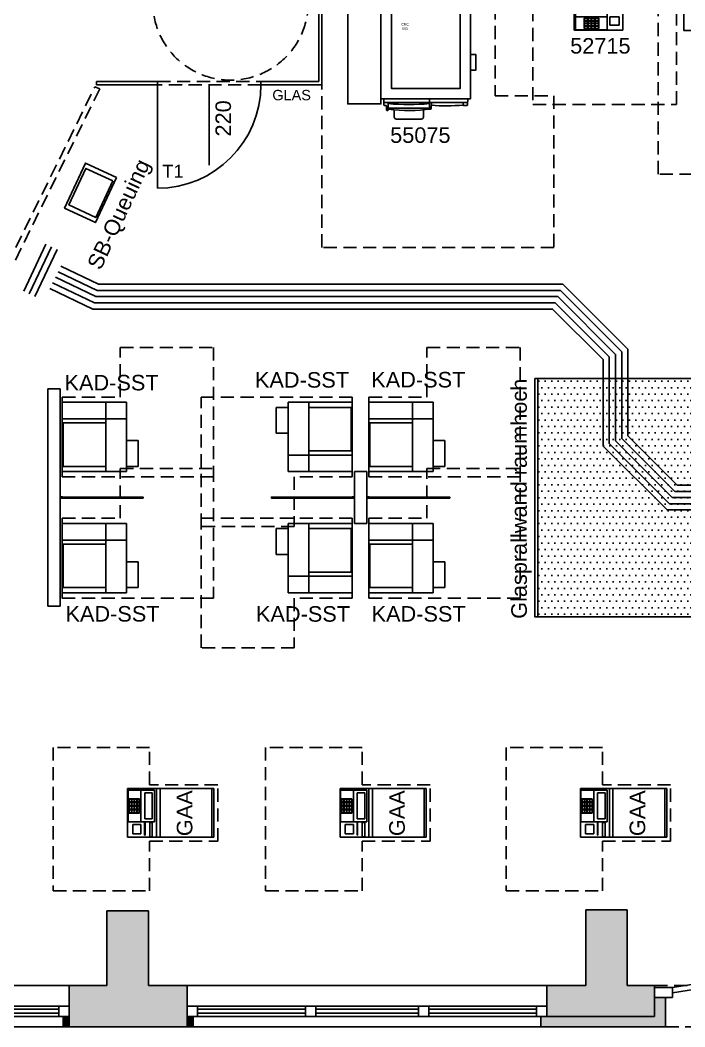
# Model space of a CAD drawing. Header units: centimetres. Extents: x 27325 to 30593, y 7169 to 9080.
# Drawn here: x 29309 to 29951, y 7169 to 8141 of the extents above; entities that cross this region are included whole.
import ezdxf
from ezdxf.enums import TextEntityAlignment as Align

# ---------------------------------------------------------------- set-up
doc = ezdxf.new("R2018")
doc.units = ezdxf.units.CM
doc.header["$LTSCALE"] = 2
doc.linetypes.add('VERDECKT', pattern=[9.525, 6.35, -3.175])
for name, color, linetype in [('ARC-Tueren', 5, 'Continuous'), ('ARC-Tueren-nv', 5, 'Continuous'), ('BE-T', 7, 'Continuous'), ('BS-BH-AL', 251, 'VERDECKT'), ('BS-WA-A-T', 203, 'Continuous'), ('BS-WA-C-NT', 253, 'Continuous'), ('BS-WA-C-T', 253, 'Continuous'), ('BS-WA-S-NT', 201, 'Continuous'), ('BS-WA-S-T', 201, 'Continuous'), ('BS-WA-V-T', 203, 'VERDECKT'), ('HB-KO-GLA-S', 132, 'Continuous'), ('HB-KO-GLA-V', 134, 'VERDECKT'), ('HB-KO-HLZ-S', 30, 'Continuous'), ('HB-KO-MET-S', 150, 'Continuous'), ('HB-ZU-MOE-MA', 253, 'Continuous'), ('HB-ZU-MOE-SB', 202, 'Continuous'), ('HB-ZU-TE-SB', 16, 'Continuous')]:
    doc.layers.add(name, color=color, linetype=linetype)
doc.styles.add('MOE', font='arial.ttf')
doc.styles.get("Standard").update_dxf_attribs({"font": 'arial.ttf'})

# ---------------------------------------------------------------- blocks, each defined once
blk = doc.blocks.new('*U32')
for p, q in [((-23.5, 0), (-23.5, -83.2)), ((-23.5, 0), (23.5, 0)), ((23.5, 0), (23.5, -83.2)), ((-23.5, -1.91), (23.5, -1.91)), ((-23.5, -51.83), (23.5, -51.83)), ((-23.5, -55.33), (23.5, -55.33)), ((-22, -57.33), (-22, -82.83)), ((-22, -57.33), (8.5, -57.33)), ((8.5, -57.33), (8.5, -82.83)), ((-19.55, -59.38), (5.64, -59.38)), ((-19.55, -59.38), (-19.55, -66.65)), ((-19.55, -66.65), (5.64, -66.65)), ((5.64, -59.38), (5.64, -66.65)), ((9.11, -59.39), (22.99, -59.39)), ((9.11, -59.39), (9.11, -61.89)), ((9.11, -61.89), (22.99, -61.89)), ((9.5, -66.39), (21.5, -66.39)), ((9.5, -66.83), (9.5, -66.39)), ((9.5, -66.83), (21.5, -66.83)), ((21.5, -66.83), (21.5, -66.39)), ((22.99, -59.39), (22.99, -61.89)), ((-22, -70.33), (8.5, -70.33)), ((-13.75, -71.8), (0.25, -71.8)), ((-13.75, -71.8), (-13.75, -81.73)), ((0.25, -74.28), (-13.75, -74.28)), ((0.25, -76.77), (-13.75, -76.77)), ((-13.46, -71.97), (-10.61, -71.97)), ((-13.46, -74.12), (-13.46, -71.97)), ((-10.61, -74.12), (-13.46, -74.12)), ((-13.46, -74.45), (-10.61, -74.45)), ((-13.46, -76.6), (-13.46, -74.45)), ((-10.61, -76.6), (-13.46, -76.6)), ((-13.46, -76.93), (-10.61, -76.93)), ((-13.46, -79.08), (-13.46, -76.93)), ((-10.61, -71.97), (-10.61, -74.12)), ((-10.61, -74.45), (-10.61, -76.6)), ((-10.61, -76.93), (-10.61, -79.08)), ((-10.32, -71.8), (-10.32, -81.73)), ((-10.03, -74.12), (-10.03, -71.97)), ((-10.03, -71.97), (-7.18, -71.97)), ((-7.18, -74.12), (-10.03, -74.12)), ((-10.03, -76.6), (-10.03, -74.45)), ((-10.03, -74.45), (-7.18, -74.45)), ((-7.18, -76.6), (-10.03, -76.6)), ((-10.03, -79.08), (-10.03, -76.93)), ((-10.03, -76.93), (-7.18, -76.93)), ((-7.18, -71.97), (-7.18, -74.12)), ((-7.18, -74.45), (-7.18, -76.6)), ((-7.18, -76.93), (-7.18, -79.08)), ((-6.89, -71.8), (-6.89, -81.73)), ((-6.6, -74.12), (-6.6, -71.97)), ((-6.6, -71.97), (-3.75, -71.97)), ((-3.75, -74.12), (-6.6, -74.12)), ((-6.6, -74.45), (-3.75, -74.45)), ((-6.6, -76.6), (-6.6, -74.45)), ((-3.75, -76.6), (-6.6, -76.6)), ((-6.6, -79.08), (-6.6, -76.93)), ((-6.6, -76.93), (-3.75, -76.93)), ((-3.75, -71.97), (-3.75, -74.12)), ((-3.75, -74.45), (-3.75, -76.6)), ((-3.75, -76.93), (-3.75, -79.08)), ((-3.45, -71.8), (-3.45, -81.73)), ((-3.16, -74.12), (-3.16, -71.97)), ((-3.16, -71.97), (-0.1, -71.97)), ((-0.1, -74.12), (-3.16, -74.12)), ((-3.16, -74.45), (-0.1, -74.45)), ((-3.16, -76.6), (-3.16, -74.45)), ((-0.1, -76.6), (-3.16, -76.6)), ((-3.16, -79.08), (-3.16, -76.93)), ((-3.16, -76.93), (-0.1, -76.93)), ((-0.1, -71.97), (-0.1, -74.12)), ((-0.1, -74.45), (-0.1, -76.6)), ((-0.1, -76.93), (-0.1, -79.08)), ((0.25, -71.8), (0.25, -81.73)), ((11, -70.33), (20, -70.33)), ((11, -70.33), (11, -78.33)), ((20, -70.33), (20, -78.33)), ((-23.5, -83.2), (23.5, -83.2)), ((-22, -82.83), (8.5, -82.83)), ((0.25, -79.25), (-13.75, -79.25)), ((-13.75, -81.73), (0.25, -81.73)), ((-10.61, -79.08), (-13.46, -79.08)), ((-13.46, -79.42), (-10.61, -79.42)), ((-13.46, -81.57), (-13.46, -79.42)), ((-10.61, -81.57), (-13.46, -81.57)), ((-10.61, -79.42), (-10.61, -81.57)), ((-7.18, -79.08), (-10.03, -79.08)), ((-10.03, -81.57), (-10.03, -79.42)), ((-10.03, -79.42), (-7.18, -79.42)), ((-7.18, -81.57), (-10.03, -81.57)), ((-7.18, -79.42), (-7.18, -81.57)), ((-3.75, -79.08), (-6.6, -79.08)), ((-6.6, -81.57), (-6.6, -79.42)), ((-6.6, -79.42), (-3.75, -79.42)), ((-3.75, -81.57), (-6.6, -81.57)), ((-3.75, -79.42), (-3.75, -81.57)), ((-0.1, -79.08), (-3.16, -79.08)), ((-3.16, -81.57), (-3.16, -79.42)), ((-3.16, -79.42), (-0.1, -79.42)), ((-0.1, -81.57), (-3.16, -81.57)), ((-0.1, -79.42), (-0.1, -81.57)), ((11, -78.33), (20, -78.33))]:
    blk.add_line(p, q)
at = {"linetype": 'VERDECKT'}
blk.add_lwpolyline([(27.3, 3.8), (-27.3, 3.8), (-27.3, -62), (-63.3, -62), (-63.3, -155), (75.3, -155), (75.3, -62), (27.3, -62), (27.3, 3.8), (27.3, 3.8)], close=True, dxfattribs=at)
at = {"style": 'MOE'}
blk.add_attdef('BEZEICHNUNG', (-22.38, -35.63), '', height=15, dxfattribs=at)
at = {"style": 'MOE', "flags": 1}
for tag, p in [('INVENTARNUMMER', (-22.4, -101.07)), ('HERSTELLER', (-22.4, -116.07)), ('DB_ID', (-22.4, -131.07)), ('BEMERKUNG', (-22.4, -146.07))]:
    blk.add_attdef(tag, p, '', height=12.5, dxfattribs=at)
blk = doc.blocks.new('*U34')
for p, q in [((-33.5, 0), (33.5, 0)), ((-33.5, -62), (-33.5, 0)), ((-28.5, -1), (13.5, -1)), ((-28.5, -42), (-28.5, -1)), ((13.5, -42), (13.5, -1)), ((17.5, -62), (17.5, 0)), ((33.5, 0), (33.5, -62)), ((-33.5, -42), (33.5, -42)), ((-33.5, -62), (33.5, -62)), ((-28.5, -73.4), (-28.5, -62)), ((-3.5, -73.4), (-3.5, -62)), ((-28.5, -73.4), (-3.5, -73.4))]:
    blk.add_line(p, q)
at = {"linetype": 'VERDECKT'}
blk.add_lwpolyline([(33.5, 0), (38.5, 0), (38.5, -56), (86.5, -56), (86.5, -146), (-38.5, -146), (-38.5, 0), (-33.5, 0)], dxfattribs=at)
at = {"style": 'MOE'}
for tag, p, height in [('INVENTARNUMMER', (29.94, -2.27), 12.5), ('BEZEICHNUNG', (44.94, -2.27), 15)]:
    blk.add_attdef(tag, p, '', height=height, rotation=270, dxfattribs=at)
at = {"style": 'MOE', "flags": 1}
for tag, p in [('HERSTELLER', (-43.48, -123.16)), ('DB_ID', (-43.48, -138.16)), ('BEMERKUNG', (-43.48, -153.16))]:
    blk.add_attdef(tag, p, '', height=12.5, dxfattribs=at)
blk = doc.blocks.new('*U36')
for p, q in [((-33.5, 0), (33.5, 0)), ((-33.5, -62), (-33.5, 0)), ((-28.5, -1), (13.5, -1)), ((-28.5, -42), (-28.5, -1)), ((13.5, -42), (13.5, -1)), ((17.5, -62), (17.5, 0)), ((33.5, 0), (33.5, -62)), ((-33.5, -42), (33.5, -42)), ((-33.5, -62), (33.5, -62)), ((-28.5, -73.4), (-28.5, -62)), ((-3.5, -73.4), (-3.5, -62)), ((-28.5, -73.4), (-3.5, -73.4))]:
    blk.add_line(p, q)
at = {"linetype": 'VERDECKT'}
blk.add_lwpolyline([(33.5, 0), (38.5, 0), (38.5, -56), (86.5, -56), (86.5, -146), (-38.5, -146), (-38.5, 0), (-33.5, 0)], dxfattribs=at)
at = {"style": 'MOE'}
for tag, p, height in [('INVENTARNUMMER', (-32.6, -93.98), 12.5), ('BEZEICHNUNG', (-47.6, -93.98), 15)]:
    blk.add_attdef(tag, p, '', height=height, rotation=90, dxfattribs=at)
at = {"style": 'MOE', "flags": 1}
for tag, p in [('HERSTELLER', (-43.48, -123.16)), ('DB_ID', (-43.48, -138.16)), ('BEMERKUNG', (-43.48, -153.16))]:
    blk.add_attdef(tag, p, '', height=12.5, dxfattribs=at)
blk = doc.blocks.new('*U20')
at = {"layer": 'ARC-Tueren'}
blk.add_line((-49, -22.39), (-49, -122.39), dxfattribs=at)
blk.add_arc((-49, -22.39), 100, 270, 0, dxfattribs=at)
at = {"layer": 'ARC-Tueren-nv'}
blk.add_line((1, -100), (1, -22.39), dxfattribs=at)
at = {"layer": 'ARC-Tueren-nv', "flags": 1}
for tag, p in [('TUERTYP', (-98.12, 46.14)), ('FLAECHE', (-98.12, 37.57)), ('DORNMASS', (-98.12, 29)), ('ANSCHLAGTYP', (-98.12, 20.43)), ('MATERIAL', (-98.12, 11.86)), ('FARBE', (-98.12, 3.28)), ('DB_ID', (-98.12, -3.8)), ('ANLAGENGRUPPE', (-98.12, -10.93))]:
    blk.add_attdef(tag, p, '', height=5, dxfattribs=at)
at = {"layer": 'ARC-Tueren-nv'}
for tag, p in [('BRANDSCHUTZ-KL', (1.8, 10.11)), ('BEMERKUNG', (4.69, -5.29)), ('TUER-NR', (-33.94, -112.19))]:
    blk.add_attdef(tag, text='', height=12.5, dxfattribs=at).set_placement(p, align=Align.CENTER)
at = {"layer": 'ARC-Tueren-nv', "flags": 2}
blk.add_attdef('BREITE1', (-5.02, -72.4), '', height=15, rotation=90, dxfattribs=at)
at = {"layer": 'ARC-Tueren-nv'}
blk.add_attdef('HOEHE', (22.04, -72.43), '', height=15, rotation=90, dxfattribs=at)
blk = doc.blocks.new('*U35')
for p, q in [((-33.5, 0), (33.5, 0)), ((-33.5, -62), (-33.5, 0)), ((-28.5, -1), (13.5, -1)), ((-28.5, -42), (-28.5, -1)), ((13.5, -42), (13.5, -1)), ((17.5, -62), (17.5, 0)), ((33.5, 0), (33.5, -62)), ((-33.5, -42), (33.5, -42)), ((-33.5, -62), (33.5, -62)), ((-28.5, -73.4), (-28.5, -62)), ((-3.5, -73.4), (-3.5, -62)), ((-28.5, -73.4), (-3.5, -73.4))]:
    blk.add_line(p, q)
at = {"linetype": 'VERDECKT'}
blk.add_lwpolyline([(33.5, 0), (38.5, 0), (38.5, -56), (86.5, -56), (86.5, -146), (-38.5, -146), (-38.5, 0), (-33.5, 0)], dxfattribs=at)
at = {"style": 'MOE'}
for tag, p, height in [('INVENTARNUMMER', (-76.25, -3.18), 12.5), ('BEZEICHNUNG', (-61.25, -3.18), 15)]:
    blk.add_attdef(tag, p, '', height=height, rotation=270, dxfattribs=at)
at = {"style": 'MOE', "flags": 1}
for tag, p in [('HERSTELLER', (-43.48, -123.16)), ('DB_ID', (-43.48, -138.16)), ('BEMERKUNG', (-43.48, -153.16))]:
    blk.add_attdef(tag, p, '', height=12.5, dxfattribs=at)
blk = doc.blocks.new('*U33')
for p, q in [((-33.5, 0), (33.5, 0)), ((-33.5, -62), (-33.5, 0)), ((-28.5, -1), (13.5, -1)), ((-28.5, -42), (-28.5, -1)), ((13.5, -42), (13.5, -1)), ((17.5, -62), (17.5, 0)), ((33.5, 0), (33.5, -62)), ((-33.5, -42), (33.5, -42)), ((-33.5, -62), (33.5, -62)), ((-28.5, -73.4), (-28.5, -62)), ((-3.5, -73.4), (-3.5, -62)), ((-28.5, -73.4), (-3.5, -73.4))]:
    blk.add_line(p, q)
at = {"linetype": 'VERDECKT'}
blk.add_lwpolyline([(33.5, 0), (38.5, 0), (38.5, -56), (86.5, -56), (86.5, -146), (-38.5, -146), (-38.5, 0), (-33.5, 0)], dxfattribs=at)
at = {"style": 'MOE'}
for tag, p, height in [('INVENTARNUMMER', (76.36, -93), 12.5), ('BEZEICHNUNG', (61.36, -93), 15)]:
    blk.add_attdef(tag, p, '', height=height, rotation=90, dxfattribs=at)
at = {"style": 'MOE', "flags": 1}
for tag, p in [('HERSTELLER', (-43.48, -123.16)), ('DB_ID', (-43.48, -138.16)), ('BEMERKUNG', (-43.48, -153.16))]:
    blk.add_attdef(tag, p, '', height=12.5, dxfattribs=at)
blk = doc.blocks.new('*U37')
for p, q in [((-33.5, 0), (33.5, 0)), ((-33.5, -62), (-33.5, 0)), ((-28.5, -1), (13.5, -1)), ((-28.5, -42), (-28.5, -1)), ((13.5, -42), (13.5, -1)), ((17.5, -62), (17.5, 0)), ((33.5, 0), (33.5, -62)), ((-33.5, -42), (33.5, -42)), ((-33.5, -62), (33.5, -62)), ((-28.5, -73.4), (-28.5, -62)), ((-3.5, -73.4), (-3.5, -62)), ((-28.5, -73.4), (-3.5, -73.4))]:
    blk.add_line(p, q)
at = {"linetype": 'VERDECKT'}
blk.add_lwpolyline([(33.5, 0), (38.5, 0), (38.5, -56), (86.5, -56), (86.5, -146), (-38.5, -146), (-38.5, 0), (-33.5, 0)], dxfattribs=at)
at = {"style": 'MOE'}
for tag, p, height in [('INVENTARNUMMER', (32.79, -2.27), 12.5), ('BEZEICHNUNG', (47.79, -2.27), 15)]:
    blk.add_attdef(tag, p, '', height=height, rotation=270, dxfattribs=at)
at = {"style": 'MOE', "flags": 1}
for tag, p in [('HERSTELLER', (-43.48, -123.16)), ('DB_ID', (-43.48, -138.16)), ('BEMERKUNG', (-43.48, -153.16))]:
    blk.add_attdef(tag, p, '', height=12.5, dxfattribs=at)
blk = doc.blocks.new('*U38')
for p, q in [((-33.5, 0), (33.5, 0)), ((-33.5, -62), (-33.5, 0)), ((-28.5, -1), (13.5, -1)), ((-28.5, -42), (-28.5, -1)), ((13.5, -42), (13.5, -1)), ((17.5, -62), (17.5, 0)), ((33.5, 0), (33.5, -62)), ((-33.5, -42), (33.5, -42)), ((-33.5, -62), (33.5, -62)), ((-28.5, -73.4), (-28.5, -62)), ((-3.5, -73.4), (-3.5, -62)), ((-28.5, -73.4), (-3.5, -73.4))]:
    blk.add_line(p, q)
at = {"linetype": 'VERDECKT'}
blk.add_lwpolyline([(33.5, 0), (38.5, 0), (38.5, -56), (86.5, -56), (86.5, -146), (-38.5, -146), (-38.5, 0), (-33.5, 0)], dxfattribs=at)
at = {"style": 'MOE'}
for tag, p, height in [('INVENTARNUMMER', (-76.28, -2.58), 12.5), ('BEZEICHNUNG', (-61.28, -2.58), 15)]:
    blk.add_attdef(tag, p, '', height=height, rotation=270, dxfattribs=at)
at = {"style": 'MOE', "flags": 1}
for tag, p in [('HERSTELLER', (-43.48, -123.16)), ('DB_ID', (-43.48, -138.16)), ('BEMERKUNG', (-43.48, -153.16))]:
    blk.add_attdef(tag, p, '', height=12.5, dxfattribs=at)
blk = doc.blocks.new('*U279')
for p, q in [((-23.5, 0), (-23.5, -83.2)), ((-23.5, 0), (23.5, 0)), ((23.5, 0), (23.5, -83.2)), ((-23.5, -1.91), (23.5, -1.91)), ((-23.5, -51.83), (23.5, -51.83)), ((-23.5, -55.33), (23.5, -55.33)), ((-22, -57.33), (-22, -82.83)), ((-22, -57.33), (8.5, -57.33)), ((8.5, -57.33), (8.5, -82.83)), ((-19.55, -59.38), (5.64, -59.38)), ((-19.55, -59.38), (-19.55, -66.65)), ((-19.55, -66.65), (5.64, -66.65)), ((5.64, -59.38), (5.64, -66.65)), ((9.11, -59.39), (22.99, -59.39)), ((9.11, -59.39), (9.11, -61.89)), ((9.11, -61.89), (22.99, -61.89)), ((9.5, -66.39), (21.5, -66.39)), ((9.5, -66.83), (9.5, -66.39)), ((9.5, -66.83), (21.5, -66.83)), ((21.5, -66.83), (21.5, -66.39)), ((22.99, -59.39), (22.99, -61.89)), ((-22, -70.33), (8.5, -70.33)), ((-13.75, -71.8), (0.25, -71.8)), ((-13.75, -71.8), (-13.75, -81.73)), ((0.25, -74.28), (-13.75, -74.28)), ((0.25, -76.77), (-13.75, -76.77)), ((-13.46, -71.97), (-10.61, -71.97)), ((-13.46, -74.12), (-13.46, -71.97)), ((-10.61, -74.12), (-13.46, -74.12)), ((-13.46, -74.45), (-10.61, -74.45)), ((-13.46, -76.6), (-13.46, -74.45)), ((-10.61, -76.6), (-13.46, -76.6)), ((-13.46, -76.93), (-10.61, -76.93)), ((-13.46, -79.08), (-13.46, -76.93)), ((-10.61, -71.97), (-10.61, -74.12)), ((-10.61, -74.45), (-10.61, -76.6)), ((-10.61, -76.93), (-10.61, -79.08)), ((-10.32, -71.8), (-10.32, -81.73)), ((-10.03, -74.12), (-10.03, -71.97)), ((-10.03, -71.97), (-7.18, -71.97)), ((-7.18, -74.12), (-10.03, -74.12)), ((-10.03, -76.6), (-10.03, -74.45)), ((-10.03, -74.45), (-7.18, -74.45)), ((-7.18, -76.6), (-10.03, -76.6)), ((-10.03, -79.08), (-10.03, -76.93)), ((-10.03, -76.93), (-7.18, -76.93)), ((-7.18, -71.97), (-7.18, -74.12)), ((-7.18, -74.45), (-7.18, -76.6)), ((-7.18, -76.93), (-7.18, -79.08)), ((-6.89, -71.8), (-6.89, -81.73)), ((-6.6, -74.12), (-6.6, -71.97)), ((-6.6, -71.97), (-3.75, -71.97)), ((-3.75, -74.12), (-6.6, -74.12)), ((-6.6, -74.45), (-3.75, -74.45)), ((-6.6, -76.6), (-6.6, -74.45)), ((-3.75, -76.6), (-6.6, -76.6)), ((-6.6, -79.08), (-6.6, -76.93)), ((-6.6, -76.93), (-3.75, -76.93)), ((-3.75, -71.97), (-3.75, -74.12)), ((-3.75, -74.45), (-3.75, -76.6)), ((-3.75, -76.93), (-3.75, -79.08)), ((-3.45, -71.8), (-3.45, -81.73)), ((-3.16, -74.12), (-3.16, -71.97)), ((-3.16, -71.97), (-0.1, -71.97)), ((-0.1, -74.12), (-3.16, -74.12)), ((-3.16, -74.45), (-0.1, -74.45)), ((-3.16, -76.6), (-3.16, -74.45)), ((-0.1, -76.6), (-3.16, -76.6)), ((-3.16, -79.08), (-3.16, -76.93)), ((-3.16, -76.93), (-0.1, -76.93)), ((-0.1, -71.97), (-0.1, -74.12)), ((-0.1, -74.45), (-0.1, -76.6)), ((-0.1, -76.93), (-0.1, -79.08)), ((0.25, -71.8), (0.25, -81.73)), ((11, -70.33), (20, -70.33)), ((11, -70.33), (11, -78.33)), ((20, -70.33), (20, -78.33)), ((-23.5, -83.2), (23.5, -83.2)), ((-22, -82.83), (8.5, -82.83)), ((0.25, -79.25), (-13.75, -79.25)), ((-13.75, -81.73), (0.25, -81.73)), ((-10.61, -79.08), (-13.46, -79.08)), ((-13.46, -79.42), (-10.61, -79.42)), ((-13.46, -81.57), (-13.46, -79.42)), ((-10.61, -81.57), (-13.46, -81.57)), ((-10.61, -79.42), (-10.61, -81.57)), ((-7.18, -79.08), (-10.03, -79.08)), ((-10.03, -81.57), (-10.03, -79.42)), ((-10.03, -79.42), (-7.18, -79.42)), ((-7.18, -81.57), (-10.03, -81.57)), ((-7.18, -79.42), (-7.18, -81.57)), ((-3.75, -79.08), (-6.6, -79.08)), ((-6.6, -81.57), (-6.6, -79.42)), ((-6.6, -79.42), (-3.75, -79.42)), ((-3.75, -81.57), (-6.6, -81.57)), ((-3.75, -79.42), (-3.75, -81.57)), ((-0.1, -79.08), (-3.16, -79.08)), ((-3.16, -81.57), (-3.16, -79.42)), ((-3.16, -79.42), (-0.1, -79.42)), ((-0.1, -81.57), (-3.16, -81.57)), ((-0.1, -79.42), (-0.1, -81.57)), ((11, -78.33), (20, -78.33))]:
    blk.add_line(p, q)
at = {"linetype": 'VERDECKT'}
blk.add_lwpolyline([(27.3, 3.8), (-27.3, 3.8), (-27.3, -62), (-63.3, -62), (-63.3, -155), (75.3, -155), (75.3, -62), (27.3, -62), (27.3, 3.8), (27.3, 3.8)], close=True, dxfattribs=at)
at = {"style": 'MOE'}
blk.add_attdef('BEZEICHNUNG', (22.35, -20.73), '', height=15, rotation=180, dxfattribs=at)
at = {"style": 'MOE', "flags": 1}
for tag, p in [('INVENTARNUMMER', (-22.4, -101.07)), ('HERSTELLER', (-22.4, -116.07)), ('DB_ID', (-22.4, -131.07)), ('BEMERKUNG', (-22.4, -146.07))]:
    blk.add_attdef(tag, p, '', height=12.5, dxfattribs=at)
blk = doc.blocks.new('*U41')
for p, q in [((-40.56, -103.8), (-40.35, -109.85)), ((3.5, -113.91), (3.5, -103.8)), ((40.48, -103.8), (40.28, -109.79)), ((-40.43, -107.41), (40.36, -107.41)), ((-38.31, -110.33), (-39.85, -110.33)), ((-38.05, -110.62), (-37.91, -114.72)), ((-36.55, -115.01), (-37.61, -115.01)), ((-36.19, -107.41), (-36.25, -114.71)), ((-36.24, -113.7), (-36.07, -113.7)), ((3.5, -112.97), (-36.23, -112.97)), ((-30.37, -114.47), (-30.37, -121.41)), ((-2.37, -114.51), (-2.37, -121.41)), ((5.29, -113.25), (5.34, -107.41)), ((36.12, -107.41), (36.14, -109.98)), ((39.78, -110.28), (36.44, -110.28)), ((-28.37, -123.41), (-4.37, -123.41))]:
    blk.add_line(p, q)
at = {"linetype": 'VERDECKT'}
blk.add_lwpolyline([(-100.26, 4.63), (66.84, 4.63), (66.84, -100.87), (123.64, -100.87), (123.64, -247.37), (123.64, -247.37), (123.64, -247.37), (123.64, -247.37), (123.64, -247.37), (-100.26, -247.37)], close=True, dxfattribs=at)
for points in [[(43.25, 0), (-43.25, 0), (-43.25, -103.8), (43.25, -103.8)], [(-33.25, -10), (33.25, -10), (33.25, -93.8), (-33.25, -93.8)]]:
    blk.add_lwpolyline(points, close=True)
for points in [[(-43.25, -1.34), (-75.26, -1.34), (-75.26, -108.83), (-43.25, -108.83), (-43.25, -103.8)], [(43.25, -61), (48.28, -61), (48.28, -76.24), (43.25, -76.24)]]:
    blk.add_lwpolyline(points)
for centre, radius, start, end in [((-39.85, -109.83), 0.5, 182.00101, 270), ((-38.34, -110.62), 0.29, 0.30523, 83.77317), ((-37.61, -114.7), 0.3, 182.00156, 270), ((-36.55, -114.7), 0.3, 270, 359.49974), ((-16.31, 92.08), 201.5, 264.33585, 275.64198), ((-35.87, -113.7), 0.2, 177.7531, 263.14249), ((-16.18, 49.99), 165.07, 263.14224, 277.32021), ((4.79, -113.24), 0.5, 277.32005, 359.5002), ((36.44, -109.98), 0.3, 180.50029, 270), ((39.78, -109.78), 0.5, 269.99711, 357.99745), ((-28.37, -121.41), 2, 180, 269.99462), ((-4.37, -121.41), 2, 269.99462, 0)]:
    blk.add_arc(centre, radius, start, end)
blk.add_ellipse((19.86, 66.72), major_axis=(0, 177.39), ratio=0.972504, start_param=3.057159, end_param=3.236086)
at = {"lineweight": 30, "flags": 104}
blk.add_attdef('BEZEICHNUNG', text='', height=15, dxfattribs=at).set_placement((-23.66, -30.76), align=Align.TOP_LEFT)
at = {"style": 'MOE', "flags": 1}
for tag, p in [('INVENTARNUMMER', (-68.17, -146.06)), ('HERSTELLER', (-68.17, -161.06)), ('DB_ID', (-68.17, -176.06)), ('BEMERKUNG', (-68.17, -191.06))]:
    blk.add_attdef(tag, p, '', height=12.5, dxfattribs=at)
blk = doc.blocks.new('*U80')
for points in [[(24, -32.97), (-24, -32.97), (-24, 0), (24, 0)], [(19.5, -31.09), (-19.5, -31.09), (-19.5, -2.49), (19.5, -2.49)]]:
    blk.add_lwpolyline(points, close=True)
at = {"style": 'MOE'}
blk.add_attdef('BEZEICHNUNG', text='', height=15, dxfattribs=at).set_placement((-7.32, -57.21), align=Align.CENTER)
at = {"style": 'MOE', "flags": 1}
for tag, p in [('HERSTELLER', (-50.47, -90.32)), ('INVENTARNUMMER', (-50.47, -108.53))]:
    blk.add_attdef(tag, p, '', height=12.5, dxfattribs=at)

msp = doc.modelspace()

# ---------------------------------------------------------------- hatches: boundary and pattern name
at = {"layer": 'BS-WA-C-NT'}
for points in [[(29931.98, 7197.34), (29921.23, 7197.34), (29921.23, 7178.94), (29817.48, 7178.94), (29811.69, 7178.94), (29811.69, 7168.94), (29931.98, 7168.94)], [(29356.48, 7178.94), (29350.69, 7178.94), (29350.69, 7168.94), (29356.48, 7168.94)], [(29476.27, 7178.94), (29470.48, 7178.94), (29470.48, 7168.94), (29476.27, 7168.94)]]:
    msp.add_hatch(color=256, dxfattribs=at).paths.add_polyline_path(points)
at = {"layer": 'BS-WA-C-T'}
for points in [[(29432.98, 7280.94), (29392.98, 7280.94), (29392.98, 7208.94), (29356.48, 7208.94), (29356.48, 7168.94), (29470.48, 7168.94), (29470.48, 7208.94), (29432.98, 7208.94)], [(29894.98, 7281.94), (29854.98, 7281.94), (29854.98, 7208.94), (29817.48, 7208.94), (29817.48, 7178.94), (29921.23, 7178.94), (29921.23, 7208.94), (29894.98, 7208.94)]]:
    msp.add_hatch(color=256, dxfattribs=at).paths.add_polyline_path(points)
at = {"layer": 'HB-ZU-MOE-MA'}
h = msp.add_hatch(dxfattribs=at)
h.set_pattern_fill('DOTS', color=256, scale=100, style=0)
h.set_pattern_definition([(0, (22540.8675, -295.248), (3.125, 6.25), [0, -6.25])])
h.paths.add_polyline_path([(29808.73, 7794.94), (29958.73, 7794.94), (29958.73, 7564.94), (29808.73, 7564.94)])

# ---------------------------------------------------------------- linework, layer by layer
at = {"layer": 'BS-BH-AL', "linetype": 'Continuous'}
for points in [[(29312.6, 7879.31), (29334.04, 7924.48)], [(29318.02, 7876.74), (29339.46, 7921.91)], [(29323.44, 7874.16), (29344.88, 7919.33)], [(29348.48, 7903.34), (29384.89, 7885.94), (29832.99, 7885.91), (29895.73, 7823.17), (29895.73, 7739.58), (29943.37, 7691.94), (30266.74, 7691.94)], [(29343.24, 7892.54), (29382.18, 7873.94), (29827.99, 7873.94), (29883.73, 7818.2), (29883.73, 7734.61), (29938.4, 7679.94), (30266.74, 7679.94)], [(30266.74, 7685.94), (29940.89, 7685.94), (29889.73, 7737.09), (29889.73, 7820.68), (29830.5, 7879.91), (29383.54, 7879.94), (29345.82, 7897.95)], [(30266.74, 7673.94), (29935.92, 7673.94), (29877.73, 7732.12), (29877.73, 7815.71), (29825.53, 7867.91), (29380.82, 7867.94), (29340.52, 7887.19)], [(29337.93, 7881.77), (29379.46, 7861.94), (29823.05, 7861.91), (29871.73, 7813.23), (29871.73, 7729.64), (29933.43, 7667.94), (30266.74, 7667.94)]]:
    msp.add_lwpolyline(points, dxfattribs=at)
at = {"layer": 'BS-BH-AL'}
msp.add_circle((29512.23, 8157.92), 75, dxfattribs=at)
at = {"layer": 'BS-WA-A-T'}
for p, q in [((29009.48, 7208.94), (29356.48, 7208.94)), ((29470.48, 7208.94), (29817.48, 7208.94)), ((29350.69, 7168.94), (29015.27, 7168.94)), ((29476.27, 7168.94), (29811.69, 7168.94))]:
    msp.add_line(p, q, dxfattribs=at)
at = {"layer": 'BS-WA-S-NT'}
for p, q in [((29931.98, 7197.34), (29931.98, 7168.94)), ((29811.69, 7168.94), (29811.69, 7178.94)), ((29931.98, 7168.94), (29811.69, 7168.94))]:
    msp.add_line(p, q, dxfattribs=at)
for points in [[(29350.69, 7178.94), (29356.48, 7178.94), (29356.48, 7168.94), (29350.69, 7168.94)], [(29470.48, 7178.94), (29476.27, 7178.94), (29476.27, 7168.94), (29470.48, 7168.94)]]:
    msp.add_lwpolyline(points, close=True, dxfattribs=at)
at = {"layer": 'BS-WA-S-T'}
for p, q in [((29392.98, 7208.94), (29392.98, 7280.94)), ((29392.98, 7280.94), (29432.98, 7280.94)), ((29432.98, 7280.94), (29432.98, 7208.94)), ((29854.98, 7208.94), (29854.98, 7281.94)), ((29854.98, 7281.94), (29894.98, 7281.94)), ((29894.98, 7208.94), (29894.98, 7281.94)), ((29356.48, 7208.94), (29356.48, 7168.94)), ((29356.48, 7208.94), (29392.98, 7208.94)), ((29432.98, 7208.94), (29470.48, 7208.94)), ((29470.48, 7208.94), (29470.48, 7168.94)), ((29817.48, 7208.94), (29817.48, 7178.94)), ((29817.48, 7208.94), (29854.98, 7208.94)), ((29894.98, 7208.94), (29921.23, 7208.94)), ((29921.23, 7208.94), (29921.23, 7178.94)), ((29817.48, 7178.94), (29921.23, 7178.94)), ((29470.48, 7168.94), (29356.48, 7168.94))]:
    msp.add_line(p, q, dxfattribs=at)
at = {"layer": 'BS-WA-V-T'}
msp.add_line((29931.98, 7168.94), (30190.62, 7168.94), dxfattribs=at)
msp.add_lwpolyline([(29921.23, 7208.94), (30173.98, 7208.94), (30266.74, 7301.77), (30266.74, 7539.94)], dxfattribs=at)
at = {"layer": 'HB-KO-GLA-S'}
for p, q in [((29597.38, 8081.53), (29597.38, 8231.44)), ((29600.38, 8231.44), (29600.38, 8078.53)), ((29382.79, 8081.53), (29441.59, 8081.53)), ((29382.79, 8078.53), (29441.59, 8078.53)), ((29441.59, 8078.53), (29441.59, 8081.53)), ((29541.59, 8078.53), (29541.59, 8081.53)), ((29541.59, 8081.53), (29597.38, 8081.53)), ((29541.59, 8078.53), (29600.38, 8078.53))]:
    msp.add_line(p, q, dxfattribs=at)
for points in [[(29382.79, 8081.53), (29382.79, 8078.53)], [(29938.61, 7206.9), (29938.61, 7201.75), (30041.79, 7218.23), (30041.01, 7223.17), (29938.61, 7206.9), (29938.61, 7201.75)], [(29242.48, 7188.94), (29346.48, 7188.94)], [(29242.48, 7185.87), (29346.48, 7185.87)], [(29480.48, 7188.94), (29584.48, 7188.94)], [(29480.48, 7185.87), (29584.48, 7185.87)], [(29594.48, 7188.94), (29693.48, 7188.94)], [(29594.48, 7185.87), (29693.48, 7185.87)], [(29703.48, 7188.94), (29807.48, 7188.94)], [(29703.48, 7185.87), (29807.48, 7185.87)], [(29242.48, 7182), (29346.48, 7182)], [(29242.48, 7178.94), (29346.48, 7178.94)], [(29480.48, 7182), (29584.48, 7182)], [(29480.48, 7178.94), (29584.48, 7178.94)], [(29594.48, 7182), (29693.48, 7182)], [(29594.48, 7178.94), (29693.48, 7178.94)], [(29703.48, 7182), (29807.48, 7182)], [(29703.48, 7178.94), (29807.48, 7178.94)]]:
    msp.add_lwpolyline(points, dxfattribs=at)
for points in [[(29805.73, 7794.94), (29808.73, 7794.94), (29808.73, 7564.94), (29805.73, 7564.94)], [(29347.98, 7680.44), (29427.73, 7680.44), (29427.73, 7679.44), (29347.98, 7679.44)], [(29631.48, 7679.44), (29551.73, 7679.44), (29551.73, 7680.44), (29631.48, 7680.44)], [(29643.98, 7680.44), (29723.73, 7680.44), (29723.73, 7679.44), (29643.98, 7679.44)]]:
    msp.add_lwpolyline(points, close=True, dxfattribs=at)
at = {"layer": 'HB-KO-GLA-V'}
for p, q in [((29441.59, 8081.53), (29541.59, 8081.53)), ((29541.59, 8078.53), (29441.59, 8078.53))]:
    msp.add_line(p, q, dxfattribs=at)
msp.add_lwpolyline([(29381.4, 8076.52), (29385.92, 8074.38), (29090.53, 7474.79), (29086.01, 7476.93)], close=True, dxfattribs=at)
at = {"layer": 'HB-KO-HLZ-S'}
for p, q in [((29335.73, 7784.94), (29347.73, 7784.94)), ((29335.73, 7574.94), (29335.73, 7784.94)), ((29347.73, 7784.94), (29347.73, 7574.94)), ((29631.73, 7704.94), (29643.73, 7704.94)), ((29631.73, 7654.94), (29631.73, 7704.94)), ((29643.73, 7704.94), (29643.73, 7654.94)), ((29643.73, 7654.94), (29631.73, 7654.94)), ((29347.73, 7574.94), (29335.73, 7574.94))]:
    msp.add_line(p, q, dxfattribs=at)
at = {"layer": 'HB-KO-MET-S'}
for points in [[(29349.73, 7679.44), (29349.73, 7679.19), (29347.73, 7679.19), (29347.73, 7680.69), (29349.73, 7680.69), (29349.73, 7680.44), (29347.98, 7680.44), (29347.98, 7679.44)], [(29629.73, 7679.44), (29629.73, 7679.19), (29631.73, 7679.19), (29631.73, 7680.69), (29629.73, 7680.69), (29629.73, 7680.44), (29631.48, 7680.44), (29631.48, 7679.44)], [(29645.73, 7679.44), (29645.73, 7679.19), (29643.73, 7679.19), (29643.73, 7680.69), (29645.73, 7680.69), (29645.73, 7680.44), (29643.98, 7680.44), (29643.98, 7679.44)], [(29921.23, 7206.9), (29938.61, 7206.9), (29938.61, 7197.34), (29921.23, 7197.34)], [(29346.48, 7188.94), (29356.48, 7188.94), (29356.48, 7178.94), (29346.48, 7178.94)], [(29470.48, 7188.94), (29480.48, 7188.94), (29480.48, 7178.94), (29470.48, 7178.94)], [(29584.48, 7188.94), (29594.48, 7188.94), (29594.48, 7178.94), (29584.48, 7178.94)], [(29693.48, 7188.94), (29703.48, 7188.94), (29703.48, 7178.94), (29693.48, 7178.94)], [(29807.48, 7188.94), (29817.48, 7188.94), (29817.48, 7178.94), (29807.48, 7178.94)]]:
    msp.add_lwpolyline(points, close=True, dxfattribs=at)
at = {"layer": 'HB-ZU-MOE-MA'}
msp.add_lwpolyline([(29808.73, 7794.94), (29958.73, 7794.94), (29958.73, 7564.94), (29808.73, 7564.94), (29808.73, 7794.94)], dxfattribs=at)

# ---------------------------------------------------------------- block references
at = {"layer": 'ARC-Tueren'}
ref = msp.add_blockref('*U20', (29490.59, 8100.92), dxfattribs=dict(at, rotation=359.9999988248107))
ref.add_attrib('HOEHE', '220', (29512.63, 8028.49), dxfattribs={"layer": 'ARC-Tueren-nv', "height": 15, "rotation": 90})
ref.add_attrib('TUER-NR', 'T1', dxfattribs={"layer": 'ARC-Tueren-nv', "height": 12.5, "rotation": 360}).set_placement((29456.65, 7988.74), align=Align.CENTER)
at = {"layer": 'HB-ZU-MOE-SB'}
ref = msp.add_blockref('*U80', (29362.15, 7981.13), dxfattribs=dict(at, rotation=65.0000000000017))
ref.add_attrib('BEZEICHNUNG', 'SB-Queuing', dxfattribs={"layer": '0', "height": 15, "rotation": 65, "style": 'MOE'}).set_placement((29410.91, 7950.32), align=Align.CENTER)
at = {"layer": 'HB-ZU-TE-SB'}
ref = msp.add_blockref('*U41', (30025.07, 8239.54), dxfattribs=at)
lines = msp.add_mtext('CRC\\P-MB', dxfattribs={"layer": '0', "insert": (30001.41, 8208.78), "char_height": 2.5, "attachment_point": 1})
ref.add_attrib('BEZEICHNUNG', '', (30001.41, 8208.78), dxfattribs={"flags": 104}).embed_mtext(lines)
msp.add_blockref('*U32', (29867.25, 8214.44), dxfattribs=at).add_auto_attribs({'BEZEICHNUNG': 'GAA'})
ref = msp.add_blockref('*U41', (29700.64, 8168.73), dxfattribs=at)
lines = msp.add_mtext('CRC\\P-MB', dxfattribs={"layer": '0', "insert": (29676.98, 8137.97), "char_height": 2.5, "attachment_point": 1})
ref.add_attrib('BEZEICHNUNG', '', (29676.98, 8137.97), dxfattribs={"flags": 104}).embed_mtext(lines)
for name, p, rotation, values in [('*U34', (29349.73, 7738.44), 89.99999999999999, {'BEZEICHNUNG': 'KAD-SST'}), ('*U37', (29645.73, 7738.44), 89.99999999999999, {'BEZEICHNUNG': 'KAD-SST'}), ('*U36', (29629.73, 7738.44), 270, {'BEZEICHNUNG': 'KAD-SST'}), ('*U35', (29349.73, 7621.44), 89.99999999999999, {'BEZEICHNUNG': 'KAD-SST'}), ('*U38', (29645.73, 7621.44), 89.99999999999999, {'BEZEICHNUNG': 'KAD-SST'}), ('*U33', (29629.73, 7621.44), 270, {'BEZEICHNUNG': 'KAD-SST'}), ('*U279', (29496.09, 7375.44), 270, {'BEZEICHNUNG': 'GAA'}), ('*U279', (29701.09, 7375.44), 270, {'BEZEICHNUNG': 'GAA'}), ('*U279', (29933.09, 7375.44), 270, {'BEZEICHNUNG': 'GAA'})]:
    msp.add_blockref(name, p, dxfattribs=dict(at, rotation=rotation)).add_auto_attribs(values)

# ---------------------------------------------------------------- texts
at = {"layer": 'BE-T'}
msp.add_text('GLAS', height=10, dxfattribs=at).set_placement((29552.53, 8063.49))
msp.add_text('Glasprallwand raumhoch', height=15, rotation=90, dxfattribs=at).set_placement((29798.14, 7562.87))
at = {"layer": 'HB-ZU-TE-SB', "char_height": 15, "attachment_point": 1}
for s, insert in [('52715', (29839.98, 8123.53)), ('55075', (29666.25, 8037.32))]:
    msp.add_mtext_dynamic_manual_height_columns(s, width=161.5655, gutter_width=12.5, heights=[0], dxfattribs=dict(at, insert=insert))

doc.saveas('drawing.dxf')
